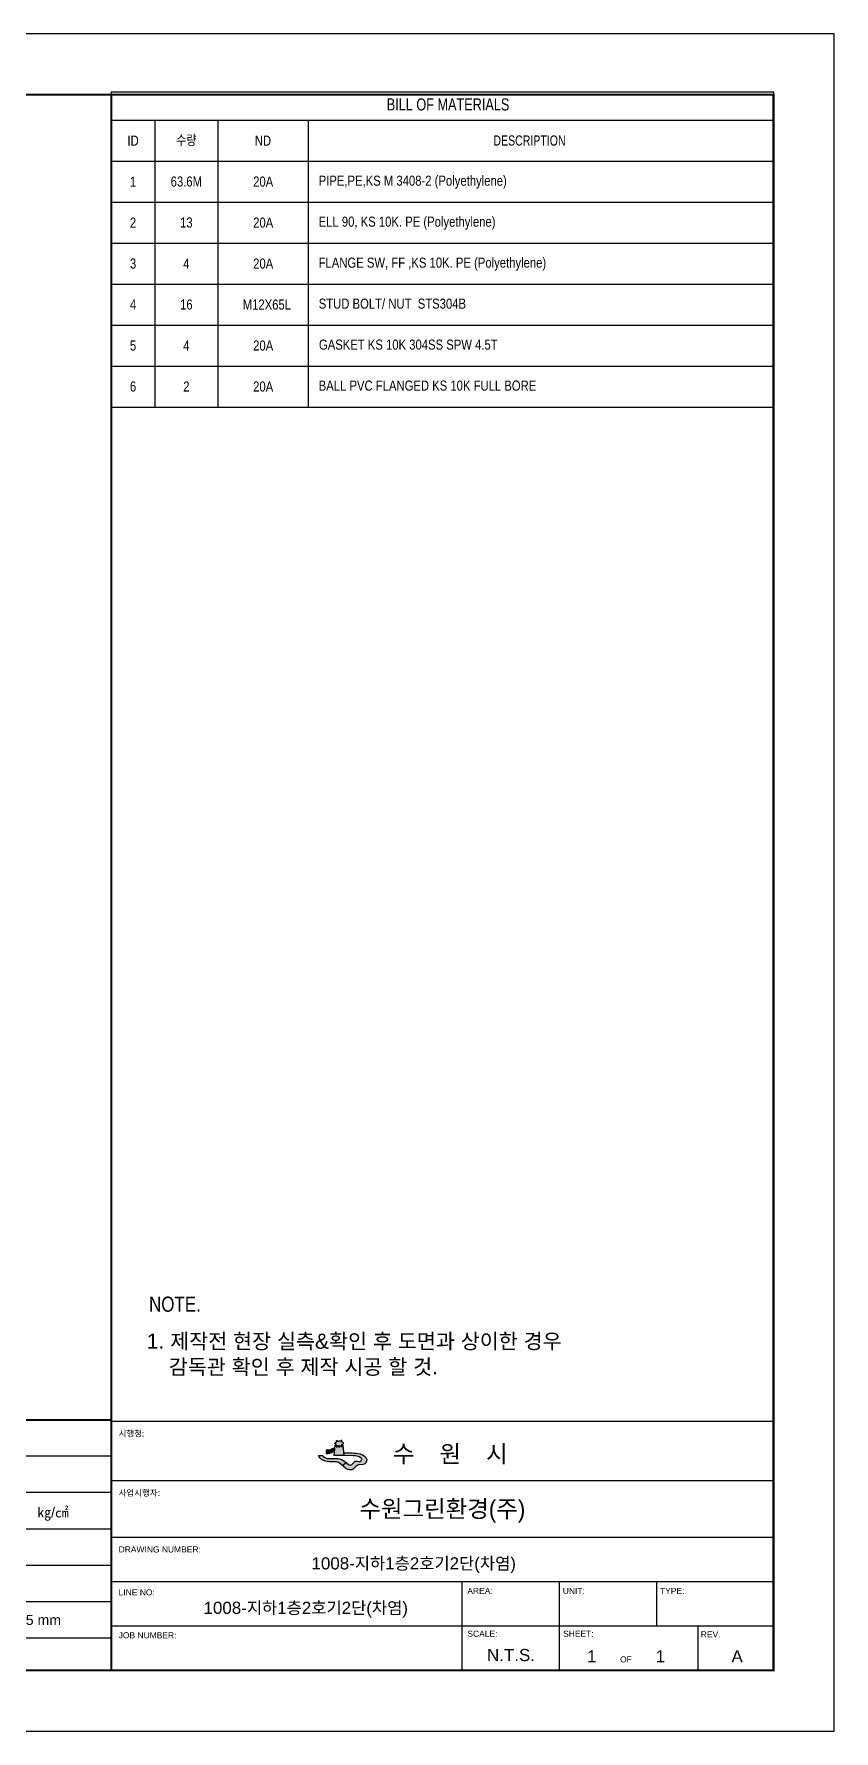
# Model space of a CAD drawing. Header units: millimetres. Extents: x 0 to 594, y 0 to 420.
# Drawn here: x 395.9 to 594, y 0 to 420 of the extents above; entities that cross this region are included whole.
import ezdxf
from ezdxf.enums import TextEntityAlignment as Align

# ---------------------------------------------------------------- set-up
doc = ezdxf.new("R2010")
doc.units = ezdxf.units.MM
doc.header["$LTSCALE"] = 0.25
for name, color, linetype in [('7', 5, 'Continuous'), ('주석', 7, 'Continuous'), ('지시선', 1, 'Continuous'), ('테이블', 7, 'Continuous')]:
    doc.layers.add(name, color=color, linetype=linetype)
doc.styles.add('AdskIsoAnnotation', font='arial.ttf', dxfattribs={"width": 0.8, "height": 1})
doc.styles.add('AdskIsoMetric', font='arial.ttf', dxfattribs={"width": 0.8, "height": 2.5})
doc.styles.add('MtXpl_', font='')
doc.styles.add('RomanS', font='arial.ttf')
doc.styles.get("Standard").update_dxf_attribs({"font": 'arial.ttf'})
doc.styles.add('굴림', font='')
doc.styles.get('MtXpl_').set_extended_font_data('Gulim')
doc.styles.get('굴림').set_extended_font_data('Gulim')

# ---------------------------------------------------------------- blocks, each defined once
blk = doc.blocks.new('수원시마크')
for color, points in [(1, [(3.75, 6.08, 0.143186), (2.76, 5.78, -0.141847), (1.87, 5.57), (1.39, 5.55), (1.39, 4.73), (1.96, 4.73, 0.144474), (2.64, 4.86), (2.85, 4.99, -0.277731), (3.42, 5.19), (3.68, 5.22)]), (3, [(4.54, 3.3), (1.78, 3.3, -0.16593), (0.46, 4.14), (-0.62, 4.14, 0.174295), (0.21, 3.1, 0.126792), (2.29, 2.45), (3.76, 2.41, -0.209259), (4.99, 2.06), (5.76, 1.43), (6.79, 2.24), (6.45, 2.52, 0.16522)])]:
    blk.add_hatch(color=color).paths.add_polyline_path(points)
h = blk.add_hatch(color=5)
h.paths.add_polyline_path([(6.27, 4.13), (6.04, 6.98), (5.7, 6.98), (5.7, 7.25), (6.13, 7.29), (6.13, 7.5), (5.64, 7.81), (5.64, 8.21), (5.5, 8.21), (5.5, 8.01), (4.93, 7.98), (4.36, 8.01), (4.36, 8.21), (4.22, 8.21), (4.22, 7.81), (3.73, 7.5), (3.73, 7.29), (4.16, 7.25), (4.16, 6.98), (3.82, 6.98), (3.59, 4.13)])
h.paths.add_polyline_path([(4.76, 6.46), (4.76, 6.74), (5.1, 6.74), (5.1, 6.46)], flags=16)
h.paths.add_polyline_path([(5.41, 6.46), (5.41, 6.74), (5.75, 6.74), (5.75, 6.46)], flags=16)
h.paths.add_polyline_path([(4.45, 6.46), (4.11, 6.46), (4.11, 6.74), (4.45, 6.74)], flags=16)
h.paths.add_polyline_path([(8.83, 4.05, -0.174291), (10.75, 3.51, -0.59696), (10.82, 2.7, -0.25604), (10.22, 2.53, 0.024566), (9.63, 2.64, 0.278989), (8.96, 2.35), (8.37, 1.69, -0.298853), (7.44, 1.72), (6.79, 2.24), (5.76, 1.43), (6.54, 0.8, 0.063286), (7.28, 0.37, 0.24753), (8.73, 0.49), (9.46, 1.2, -0.193471), (10.41, 1.66), (11.45, 1.69, 0.388319), (12.37, 3.05, 0.259907), (10.64, 4.57, 0.04063), (8.4, 4.86), (6.21, 4.91), (6.27, 4.13), (6.32, 4.13)])
at = {"color": 1}
blk.add_line((5.76, 1.43), (6.79, 2.24), dxfattribs=at)
at = {"color": 5}
for points in [[(6.2, 4.91), (8.4, 4.86, -0.04063), (10.64, 4.57, -0.259907), (12.37, 3.05, -0.388319), (11.45, 1.69), (10.41, 1.66, 0.193471), (9.46, 1.2), (8.73, 0.49, -0.24753), (7.28, 0.37, -0.063286), (6.54, 0.8), (4.99, 2.06, 0.209259), (3.76, 2.41), (2.29, 2.45, -0.126792), (0.21, 3.1, -0.174295), (-0.62, 4.14, -2.92713)], [(-0.62, 4.14), (0.46, 4.14, 0.16593), (1.78, 3.3), (4.54, 3.3, -0.16522), (6.45, 2.52), (7.44, 1.72, 0.298853), (8.37, 1.69), (8.96, 2.35, -0.278989), (9.63, 2.64, -0.024566), (10.22, 2.53, 0.25604), (10.82, 2.7, 0.59696), (10.75, 3.51, 0.174291), (8.83, 4.05), (6.32, 4.13), (3.59, 4.13)]]:
    blk.add_lwpolyline(points, format="xyb", dxfattribs=at)
at = {"color": 1}
blk.add_lwpolyline([(3.75, 6.08, 0.143186), (2.76, 5.78, -0.141847), (1.87, 5.57), (1.39, 5.55), (1.39, 4.73), (1.96, 4.73, 0.144474), (2.64, 4.86), (2.85, 4.99, -0.277731), (3.42, 5.19), (3.68, 5.22)], format="xyb", dxfattribs=at)
at = {"color": 5}
for points in [[(3.59, 4.13), (3.82, 6.98), (4.16, 6.98), (4.16, 7.25), (3.73, 7.29), (3.73, 7.5), (4.22, 7.81), (4.22, 8.21), (4.36, 8.21), (4.36, 8.01), (4.93, 7.98)], [(6.27, 4.13), (6.04, 6.98), (5.7, 6.98), (5.7, 7.25), (6.13, 7.29), (6.13, 7.5), (5.64, 7.81), (5.64, 8.21), (5.5, 8.21), (5.5, 8.01), (4.93, 7.98)]]:
    blk.add_lwpolyline(points, dxfattribs=at)
for points in [[(4.11, 6.46), (4.45, 6.46), (4.45, 6.74), (4.11, 6.74)], [(4.76, 6.46), (5.1, 6.46), (5.1, 6.74), (4.76, 6.74)], [(5.75, 6.46), (5.41, 6.46), (5.41, 6.74), (5.75, 6.74)]]:
    blk.add_lwpolyline(points, close=True, dxfattribs=at)
blk = doc.blocks.new('T')
at = {"layer": '지시선', "xscale": 48, "yscale": 48, "zscale": 48}
blk.add_blockref('수원시마크', (-288, -200), dxfattribs=at)

msp = doc.modelspace()

# ---------------------------------------------------------------- linework, layer by layer
for p, q in [((415, 76.6899), (579, 76.6899)), ((415, 68), (308.5763, 68)), ((415, 59), (308.5763, 59)), ((415, 62), (579, 62)), ((415, 50), (308.5763, 50)), ((415, 48), (579, 48)), ((415, 41), (308.5763, 41)), ((415, 37), (579, 37)), ((415, 32), (308.5763, 32)), ((415, 26), (579, 26)), ((415, 23), (308.5763, 23))]:
    msp.add_line(p, q)
at = {"linetype": 'ByBlock', "lineweight": -2}
for p, q in [((501.9206, 15), (501.9206, 37)), ((526, 15), (526, 37)), ((550.0794, 26), (550.0794, 37)), ((560.3833, 15), (560.3833, 26))]:
    msp.add_line(p, q, dxfattribs=at)
msp.add_lwpolyline([(0, 0), (594, 0), (594, 420), (0, 420)], close=True)
at = {"const_width": 0.5}
msp.add_lwpolyline([(15, 15), (579, 15), (579, 405), (15, 405)], close=True, dxfattribs=at)
at = {"linetype": 'ByBlock', "lineweight": -2, "const_width": 0.5}
for points in [[(415, 15), (415, 405)], [(415, 77), (154, 77), (154, 15)]]:
    msp.add_lwpolyline(points, dxfattribs=at)
at = {"layer": '테이블'}
for p, q in [((415, 405.6909), (579, 405.6909)), ((415, 405.6909), (415, 327.6731)), ((579, 405.6909), (579, 327.6731)), ((415, 398.6731), (579, 398.6731)), ((425.82, 398.6731), (425.82, 388.5302)), ((441.3885, 398.6731), (441.3885, 388.5302)), ((463.7589, 398.6731), (463.7589, 388.5302)), ((415, 388.5302), (579, 388.5302)), ((415, 388.5302), (579, 388.5302)), ((425.82, 388.5302), (425.82, 378.3874)), ((441.3885, 388.5302), (441.3885, 378.3874)), ((463.7589, 388.5302), (463.7589, 378.3874)), ((415, 378.3874), (579, 378.3874)), ((415, 378.3874), (579, 378.3874)), ((425.82, 378.3874), (425.82, 368.2445)), ((441.3885, 378.3874), (441.3885, 368.2445)), ((463.7589, 378.3874), (463.7589, 368.2445)), ((415, 368.2445), (579, 368.2445)), ((415, 368.2445), (579, 368.2445)), ((425.82, 368.2445), (425.82, 358.1017)), ((441.3885, 368.2445), (441.3885, 358.1017)), ((463.7589, 368.2445), (463.7589, 358.1017)), ((415, 358.1017), (579, 358.1017)), ((415, 358.1017), (579, 358.1017)), ((425.82, 358.1017), (425.82, 337.816)), ((441.3885, 358.1017), (441.3885, 337.816)), ((463.7589, 358.1017), (463.7589, 337.816)), ((415, 347.9588), (579, 347.9588)), ((415, 337.816), (579, 337.816)), ((415, 337.816), (579, 337.816)), ((425.82, 337.816), (425.82, 327.6731)), ((441.3885, 337.816), (441.3885, 327.6731)), ((463.7589, 337.816), (463.7589, 327.6731)), ((415, 327.6731), (579, 327.6731))]:
    msp.add_line(p, q, dxfattribs=at)

# ---------------------------------------------------------------- block references
at = {"layer": '7', "xscale": 0.01912379949126055, "yscale": 0.01912379949126055, "zscale": 0.01912379949126055}
msp.add_blockref('T', (472.4222, 68.2071), dxfattribs=at)

# ---------------------------------------------------------------- texts
at = {"color": 7, "linetype": 'ByBlock', "lineweight": -2, "style": 'RomanS'}
for s, p in [('시행청:', (416.8367, 72.8857)), ('사업시행자:', (416.8367, 58.1958)), ('DRAWING NUMBER:', (416.8367, 44.1958)), ('LINE NO:', (416.8367, 33.5792)), ('AREA:', (503.1903, 33.9438)), ('UNIT:', (526.8116, 33.9438)), ('TYPE:', (550.8911, 33.9438)), ('JOB NUMBER:', (416.8367, 22.9625)), ('SCALE:', (503.1903, 23.3271)), ('SHEET:', (526.8904, 23.3271)), ('REV.', (560.9975, 23.16)), ('OF', (541, 17))]:
    msp.add_text(s, height=1.5, dxfattribs=at).set_placement(p)
at = {"style": '굴림'}
msp.add_text('수    원    시', height=4.255987, dxfattribs=at).set_placement((484.7572, 66.4683))
at = {"color": 7, "style": 'AdskIsoMetric'}
msp.add_text('㎏/㎠', height=2.5, dxfattribs=at).set_placement((396.6965, 52.8657))
at = {"style": '굴림'}
msp.add_text('수원그린환경(주)', height=4.25599, dxfattribs=at).set_placement((497, 55), align=Align.MIDDLE_CENTER)
at = {"color": 7, "style": 'AdskIsoMetric'}
msp.add_text('BY VENDOR / 25 mm', height=2.5, dxfattribs=at).set_placement((385.5, 27.5), align=Align.MIDDLE_CENTER)
at = {"color": 7, "linetype": 'ByBlock', "lineweight": -2}
msp.add_text('N.T.S.', height=3, dxfattribs=at).set_placement((514, 17.3202), align=Align.CENTER)
at = {"color": 7}
for tag, p in [('1008-지하1층2호기2단(차염)', (489.9105, 40)), ('1008-지하1층2호기2단(차염)', (463.1722, 29)), ('1', (534, 17)), ('1', (551, 17)), ('A', (570, 17))]:
    msp.add_attdef(tag, text='', height=3, dxfattribs=at).set_placement(p, align=Align.CENTER)
at = {"layer": '주석', "style": 'AdskIsoAnnotation', "width": 0.8}
msp.add_text('NOTE.', height=3.75, dxfattribs=at).set_placement((424.3734, 103.7723))
at = {"layer": '주석', "style": 'AdskIsoAnnotation'}
for s, p in [('1. 제작전 현장 실측&확인 후 도면과 상이한 경우 ', (423.7796, 94.6083)), ('   감독관 확인 후 제작 시공 할 것.', (424.9028, 88.2681))]:
    msp.add_text(s, height=3.75, dxfattribs=at).set_placement(p)
at = {"layer": '테이블', "width": 0.8}
for s, height, style, p in [('BILL OF MATERIALS', 3, 'MtXpl_', (483.2302, 401.0551)), ('DESCRIPTION', 2.5, 'MtXpl_', (509.6415, 392.3833)), ('20A', 2.5, 'AdskIsoMetric', (450.1426, 382.2097)), ('PIPE,PE,KS M 3408-2 (Polyethylene) ', 2.5, 'AdskIsoMetric', (466.3711, 382.4348)), ('20A', 2.5, 'AdskIsoMetric', (450.1426, 372.0668)), ('ELL 90, KS 10K. PE (Polyethylene) ', 2.5, 'AdskIsoMetric', (466.3656, 372.2919)), ('20A', 2.5, 'AdskIsoMetric', (450.1426, 361.924)), ('FLANGE SW, FF ,KS 10K. PE (Polyethylene) ', 2.5, 'AdskIsoMetric', (466.3574, 362.1491)), ('M12X65L', 2.5, 'AdskIsoMetric', (447.5655, 351.7802)), ('STUD BOLT/ NUT  STS304B', 2.5, 'AdskIsoMetric', (466.382, 352.0054)), ('GASKET KS 10K 304SS SPW 4.5T', 2.5, 'AdskIsoMetric', (466.4379, 341.8633)), ('20A', 2.5, 'AdskIsoMetric', (450.1426, 341.6382)), ('20A', 2.5, 'AdskIsoMetric', (450.1426, 331.4954)), ('BALL PVC FLANGED KS 10K FULL BORE', 2.5, 'AdskIsoMetric', (466.382, 331.7196))]:
    msp.add_text(s, height=height, dxfattribs=dict(at, style=style)).set_placement(p)
at = {"layer": '테이블', "char_height": 2.5, "attachment_point": 5, "style": 'AdskIsoMetric'}
for s, insert, width in [('ID', (420.41, 393.6017), 7.820039), ('수량', (433.6043, 393.6017), 12.568491), ('ND', (452.5737, 393.6017), 19.370384), ('1', (420.41, 383.4588), 7.820039), ('63.6M', (433.6043, 383.4588), 12.568491), ('2', (420.41, 373.316), 7.820039), ('13', (433.6043, 373.316), 12.568491), ('3', (420.41, 363.1731), 7.820039), ('4', (433.6043, 363.1731), 12.568491), ('4', (420.41, 353.0302), 7.820039), ('16', (433.6043, 353.0302), 12.568491), ('5', (420.41, 342.8874), 7.820039), ('4', (433.6043, 342.8874), 12.568491), ('6', (420.41, 332.7445), 7.820039), ('2', (433.6043, 332.7445), 12.568491)]:
    msp.add_mtext(s, dxfattribs=dict(at, insert=insert, width=width))

doc.saveas('drawing.dxf')
